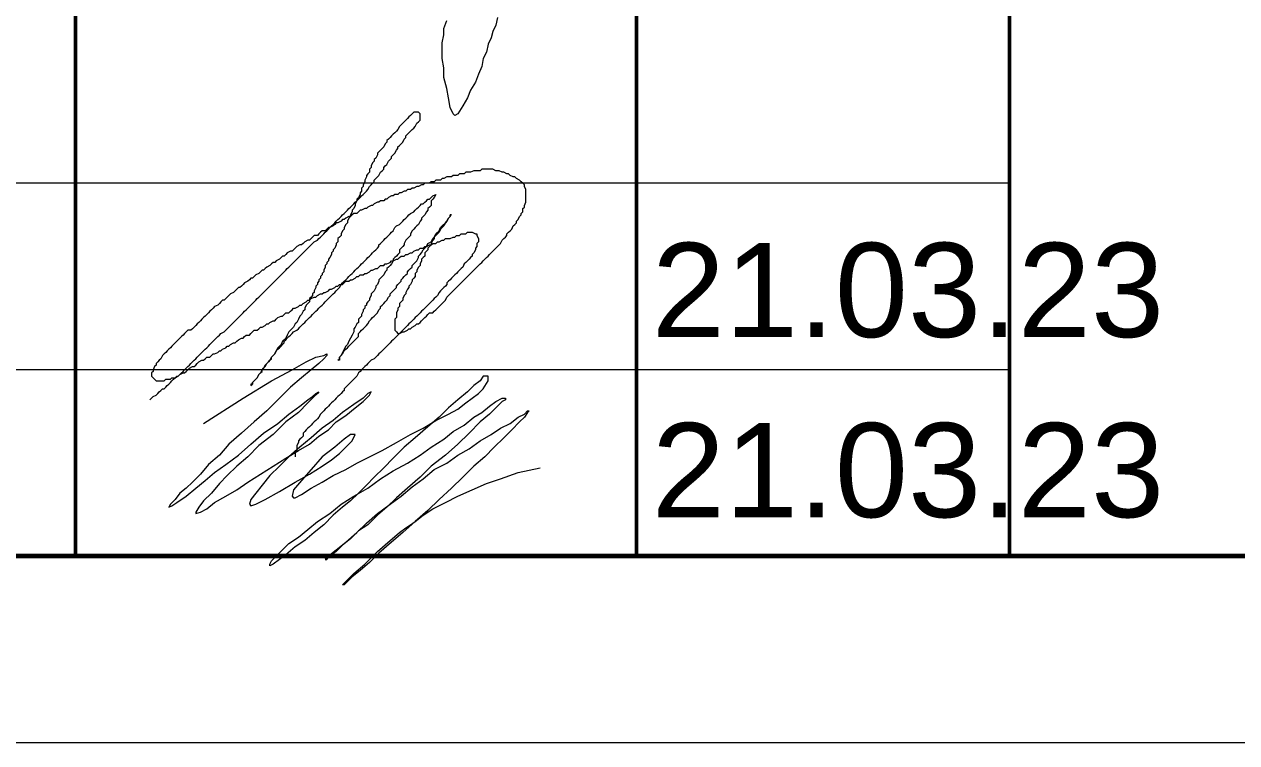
# Model space of a CAD drawing. Header units: millimetres. Extents: x -84737 to 172119, y -43083 to 59399.
# Drawn here: x 153999 to 157247, y -43083 to -41158 of the extents above; entities that cross this region are included whole.
import ezdxf

# ---------------------------------------------------------------- set-up
doc = ezdxf.new("R2010")
doc.units = ezdxf.units.MM
doc.layers.add('PDF _Геометрия', color=7, linetype='Continuous')
doc.layers.add('PDF _Текст', color=7, linetype='Continuous')
doc.styles.add('PDF GOSTCommon', font='arial.ttf')

msp = doc.modelspace()

# ---------------------------------------------------------------- linework, layer by layer
at = {"layer": 'PDF _Геометрия', "lineweight": 20}
msp.add_lwpolyline([(169138.1, 16315.6), (169138.1, -43082.6), (85040, -43082.6), (85040, 16315.6)], close=True, dxfattribs=at)
at = {"layer": 'PDF _Геометрия', "lineweight": 60}
msp.add_lwpolyline([(168638.6, 15816.1), (168638.6, -42583.1), (87033.8, -42583.1), (87033.8, 15816.1)], close=True, dxfattribs=at)
at = {"layer": 'PDF _Геометрия', "lineweight": 50}
for points in [[(154136.2, -37084.4), (154136.2, -42583.1)], [(155638.9, -37084.4), (155638.9, -42583.1)], [(156637.9, -37084.4), (156637.9, -42583.1)]]:
    msp.add_lwpolyline(points, dxfattribs=at)
at = {"layer": 'PDF _Геометрия', "color": 150, "lineweight": 20, "true_color": 0x0080ff}
for points in [[(155266.4, -41139.7), (155262.2, -41160.8), (155253.7, -41177.8), (155249.5, -41194.7), (155241, -41211.6), (155236.8, -41232.8), (155228.3, -41249.7), (155224.1, -41270.9), (155215.6, -41292), (155207.1, -41313.2), (155194.4, -41334.4), (155186, -41355.5), (155173.3, -41376.7), (155160.6, -41397.9), (155152.1, -41402.1), (155147.9, -41397.9), (155139.4, -41380.9), (155135.2, -41355.5), (155130.9, -41330.1), (155122.5, -41300.5), (155122.5, -41275.1), (155118.2, -41249.7), (155118.2, -41228.6), (155118.2, -41207.4), (155122.5, -41186.2), (155122.5, -41169.3), (155130.9, -41148.1)], [(154335.1, -42164.1), (154339.4, -42159.8), (154343.6, -42155.6), (154352.1, -42151.4), (154356.3, -42147.1), (154360.5, -42142.9), (154364.8, -42138.7), (154369, -42134.4), (154373.2, -42134.4), (154377.5, -42130.2), (154381.7, -42126), (154385.9, -42121.7), (154390.2, -42117.5), (154394.4, -42113.3), (154398.6, -42109), (154402.9, -42104.8), (154411.3, -42100.6), (154415.6, -42096.3), (154419.8, -42092.1), (154424, -42087.9), (154428.3, -42083.6), (154432.5, -42079.4), (154436.7, -42075.2), (154441, -42070.9), (154445.2, -42066.7), (154449.4, -42062.5), (154453.7, -42058.2), (154457.9, -42054), (154462.1, -42049.8), (154466.4, -42045.5), (154470.6, -42041.3), (154474.8, -42037.1), (154479.1, -42032.8), (154483.3, -42028.6), (154487.5, -42024.4), (154491.8, -42020.1), (154496, -42015.9), (154500.2, -42011.7), (154504.5, -42007.4), (154508.7, -42003.2), (154512.9, -41999), (154517.1, -41994.7), (154521.4, -41990.5), (154525.6, -41986.3), (154534.1, -41982), (154538.3, -41977.8), (154542.5, -41973.6), (154546.8, -41969.3), (154551, -41965.1), (154555.2, -41960.9), (154559.5, -41956.6), (154563.7, -41952.4), (154567.9, -41948.2), (154572.2, -41943.9), (154576.4, -41939.7), (154580.6, -41935.5), (154584.9, -41931.2), (154589.1, -41927), (154593.3, -41922.8), (154597.6, -41918.5), (154601.8, -41914.3), (154606, -41910.1), (154610.3, -41905.8), (154614.5, -41901.6), (154618.7, -41897.4), (154623, -41893.1), (154627.2, -41888.9), (154631.4, -41884.7), (154635.7, -41880.4), (154639.9, -41876.2), (154644.1, -41872), (154648.4, -41867.7), (154652.6, -41863.5), (154656.8, -41859.3), (154661.1, -41855), (154665.3, -41850.8), (154669.5, -41846.6), (154673.8, -41842.3), (154678, -41838.1), (154682.2, -41833.9), (154686.5, -41829.6), (154690.7, -41825.4), (154694.9, -41821.2), (154699.2, -41816.9), (154703.4, -41812.7), (154707.6, -41808.5), (154711.9, -41804.2), (154716.1, -41800), (154720.3, -41795.8), (154724.6, -41791.5), (154728.8, -41787.3), (154733, -41783.1), (154737.3, -41778.9), (154741.5, -41774.6), (154745.7, -41770.4), (154750, -41766.2), (154754.2, -41761.9), (154758.4, -41757.7), (154762.7, -41753.5), (154766.9, -41749.2), (154771.1, -41745), (154775.4, -41740.8), (154783.8, -41736.5), (154788.1, -41732.3), (154792.3, -41728.1), (154796.5, -41723.8), (154800.8, -41719.6), (154805, -41715.4), (154809.2, -41711.1), (154813.5, -41706.9), (154817.7, -41702.7), (154821.9, -41698.4), (154826.2, -41694.2), (154830.4, -41690), (154834.6, -41685.7), (154838.9, -41681.5), (154843.1, -41677.3), (154847.3, -41673), (154851.6, -41668.8), (154855.8, -41664.6), (154860, -41660.3), (154864.3, -41656.1), (154868.5, -41651.9), (154872.7, -41647.6), (154877, -41643.4), (154881.2, -41639.2), (154885.4, -41634.9), (154889.7, -41630.7), (154893.9, -41626.5), (154898.1, -41622.2), (154902.4, -41618), (154906.6, -41613.8), (154910.8, -41609.5), (154915.1, -41605.3), (154919.3, -41601.1), (154923.5, -41592.6), (154927.8, -41588.4), (154932, -41584.1), (154936.2, -41579.9), (154936.2, -41575.7), (154940.5, -41571.4), (154944.7, -41567.2), (154948.9, -41563), (154953.2, -41554.5), (154957.4, -41550.3), (154961.6, -41546), (154961.6, -41541.8), (154965.9, -41537.6), (154970.1, -41533.3), (154974.3, -41524.9), (154978.6, -41520.6), (154982.8, -41516.4), (154982.8, -41512.2), (154987, -41507.9), (154991.3, -41503.7), (154995.5, -41495.2), (154999.7, -41491), (154999.7, -41486.8), (155004, -41482.5), (155008.2, -41478.3), (155012.4, -41474.1), (155016.7, -41465.6), (155020.9, -41461.4), (155020.9, -41457.1), (155025.1, -41452.9), (155029.3, -41448.7), (155033.6, -41444.4), (155037.8, -41440.2), (155042, -41436), (155046.3, -41431.7), (155050.5, -41423.3), (155054.7, -41419), (155059, -41414.8), (155059, -41410.6), (155059, -41402.1), (155059, -41397.9), (155054.7, -41393.6), (155050.5, -41393.6), (155042, -41393.6), (155037.8, -41397.9), (155033.6, -41402.1), (155029.3, -41406.3), (155025.1, -41410.6), (155020.9, -41414.8), (155016.7, -41419), (155012.4, -41423.3), (155008.2, -41427.5), (155004, -41431.7), (154999.7, -41440.2), (154995.5, -41444.4), (154991.3, -41448.7), (154987, -41452.9), (154982.8, -41457.1), (154978.6, -41461.4), (154974.3, -41465.6), (154970.1, -41469.8), (154970.1, -41474.1), (154965.9, -41478.3), (154961.6, -41486.8), (154957.4, -41491), (154953.2, -41495.2), (154948.9, -41499.5), (154944.7, -41503.7), (154944.7, -41507.9), (154940.5, -41516.4), (154936.2, -41520.6), (154936.2, -41524.9), (154932, -41529.1), (154927.8, -41537.6), (154927.8, -41541.8), (154923.5, -41546), (154923.5, -41554.5), (154919.3, -41558.7), (154915.1, -41563), (154915.1, -41567.2), (154910.8, -41575.7), (154910.8, -41579.9), (154906.6, -41588.4), (154906.6, -41592.6), (154902.4, -41596.8), (154902.4, -41605.3), (154898.1, -41609.5), (154898.1, -41613.8), (154893.9, -41622.2), (154889.7, -41626.5), (154889.7, -41630.7), (154885.4, -41639.2), (154885.4, -41643.4), (154881.2, -41651.9), (154877, -41656.1), (154877, -41660.3), (154872.7, -41668.8), (154872.7, -41673), (154868.5, -41677.3), (154864.3, -41685.7), (154864.3, -41690), (154860, -41694.2), (154855.8, -41702.7), (154855.8, -41706.9), (154851.6, -41711.1), (154847.3, -41719.6), (154847.3, -41723.8), (154843.1, -41728.1), (154838.9, -41732.3), (154838.9, -41740.8), (154834.6, -41745), (154834.6, -41749.2), (154830.4, -41757.7), (154826.2, -41761.9), (154826.2, -41766.2), (154821.9, -41770.4), (154821.9, -41774.6), (154817.7, -41783.1), (154813.5, -41787.3), (154813.5, -41791.5), (154809.2, -41795.8), (154809.2, -41800), (154805, -41804.2), (154805, -41808.5), (154800.8, -41816.9), (154800.8, -41821.2), (154796.5, -41825.4), (154796.5, -41829.6), (154792.3, -41833.9), (154792.3, -41838.1), (154788.1, -41842.3), (154788.1, -41846.6), (154783.8, -41850.8), (154783.8, -41855), (154779.6, -41859.3), (154779.6, -41863.5), (154775.4, -41872), (154775.4, -41876.2), (154771.1, -41880.4), (154771.1, -41884.7), (154766.9, -41888.9), (154762.7, -41893.1), (154762.7, -41901.6), (154758.4, -41905.8), (154754.2, -41910.1), (154750, -41918.5), (154750, -41922.8), (154745.7, -41927), (154741.5, -41935.5), (154737.3, -41939.7), (154733, -41948.2), (154728.8, -41956.6), (154724.6, -41960.9), (154720.3, -41969.3), (154711.9, -41977.8), (154707.6, -41982), (154703.4, -41990.5), (154699.2, -41999), (154690.7, -42007.4), (154686.5, -42015.9), (154678, -42024.4), (154673.8, -42032.8), (154669.5, -42041.3), (154661.1, -42049.8), (154656.8, -42058.2), (154652.6, -42062.5), (154644.1, -42070.9), (154639.9, -42079.4), (154635.7, -42083.6), (154631.4, -42092.1), (154627.2, -42096.3), (154623, -42104.8), (154618.7, -42109), (154614.5, -42113.3), (154610.3, -42117.5), (154610.3, -42121.7), (154606, -42121.7), (154606, -42126), (154610.3, -42121.7), (154610.3, -42117.5), (154614.5, -42113.3), (154618.7, -42109), (154623, -42104.8), (154627.2, -42096.3), (154631.4, -42092.1), (154635.7, -42087.9), (154635.7, -42083.6), (154639.9, -42079.4), (154644.1, -42075.2), (154648.4, -42066.7), (154652.6, -42062.5), (154656.8, -42058.2), (154661.1, -42054), (154661.1, -42049.8), (154665.3, -42045.5), (154669.5, -42041.3), (154673.8, -42032.8), (154678, -42028.6), (154682.2, -42024.4), (154686.5, -42020.1), (154690.7, -42015.9), (154694.9, -42011.7), (154694.9, -42007.4), (154699.2, -42003.2), (154703.4, -41999), (154707.6, -41994.7), (154711.9, -41990.5), (154716.1, -41986.3), (154720.3, -41982), (154728.8, -41977.8), (154733, -41973.6), (154737.3, -41969.3), (154741.5, -41965.1), (154745.7, -41960.9), (154750, -41956.6), (154754.2, -41952.4), (154758.4, -41948.2), (154762.7, -41943.9), (154766.9, -41939.7), (154771.1, -41935.5), (154775.4, -41931.2), (154779.6, -41927), (154783.8, -41922.8), (154788.1, -41918.5), (154792.3, -41914.3), (154796.5, -41910.1), (154800.8, -41905.8), (154805, -41901.6), (154809.2, -41897.4), (154813.5, -41893.1), (154817.7, -41888.9), (154821.9, -41884.7), (154826.2, -41880.4), (154830.4, -41876.2), (154834.6, -41872), (154838.9, -41867.7), (154843.1, -41863.5), (154847.3, -41855), (154851.6, -41850.8), (154855.8, -41846.6), (154860, -41842.3), (154864.3, -41838.1), (154868.5, -41833.9), (154872.7, -41829.6), (154877, -41825.4), (154881.2, -41821.2), (154885.4, -41816.9), (154889.7, -41812.7), (154893.9, -41808.5), (154898.1, -41804.2), (154902.4, -41800), (154906.6, -41795.8), (154910.8, -41791.5), (154915.1, -41787.3), (154919.3, -41783.1), (154923.5, -41778.9), (154927.8, -41774.6), (154932, -41770.4), (154936.2, -41766.2), (154940.5, -41761.9), (154944.7, -41757.7), (154948.9, -41753.5), (154948.9, -41749.2), (154953.2, -41745), (154957.4, -41740.8), (154961.6, -41736.5), (154965.9, -41732.3), (154970.1, -41728.1), (154974.3, -41723.8), (154978.6, -41719.6), (154982.8, -41715.4), (154987, -41711.1), (154991.3, -41702.7), (154995.5, -41698.4), (155004, -41694.2), (155008.2, -41690), (155012.4, -41685.7), (155016.7, -41681.5), (155020.9, -41677.3), (155025.1, -41673), (155029.3, -41668.8), (155033.6, -41664.6), (155042, -41660.3), (155046.3, -41656.1), (155050.5, -41651.9), (155054.7, -41647.6), (155059, -41643.4), (155063.2, -41639.2), (155067.4, -41639.2), (155071.7, -41634.9), (155075.9, -41630.7), (155080.1, -41626.5), (155084.4, -41626.5), (155088.6, -41622.2), (155092.8, -41618), (155101.3, -41613.8), (155097.1, -41622.2), (155092.8, -41626.5), (155088.6, -41630.7), (155088.6, -41639.2), (155088.6, -41643.4), (155084.4, -41647.6), (155080.1, -41651.9), (155080.1, -41656.1), (155075.9, -41660.3), (155071.7, -41668.8), (155067.4, -41673), (155063.2, -41677.3), (155063.2, -41681.5), (155059, -41685.7), (155054.7, -41694.2), (155050.5, -41698.4), (155046.3, -41702.7), (155042, -41706.9), (155037.8, -41711.1), (155033.6, -41719.6), (155033.6, -41723.8), (155029.3, -41728.1), (155025.1, -41732.3), (155020.9, -41736.5), (155016.7, -41745), (155016.7, -41749.2), (155012.4, -41753.5), (155008.2, -41757.7), (155004, -41761.9), (155004, -41770.4), (154999.7, -41774.6), (154995.5, -41778.9), (154991.3, -41783.1), (154987, -41787.3), (154987, -41791.5), (154982.8, -41800), (154978.6, -41804.2), (154974.3, -41808.5), (154970.1, -41812.7), (154970.1, -41816.9), (154965.9, -41821.2), (154961.6, -41829.6), (154957.4, -41833.9), (154953.2, -41838.1), (154948.9, -41842.3), (154948.9, -41846.6), (154944.7, -41855), (154940.5, -41859.3), (154940.5, -41863.5), (154936.2, -41872), (154932, -41876.2), (154927.8, -41880.4), (154927.8, -41884.7), (154923.5, -41893.1), (154923.5, -41897.4), (154919.3, -41901.6), (154915.1, -41905.8), (154915.1, -41910.1), (154910.8, -41914.3), (154910.8, -41918.5), (154906.6, -41922.8), (154906.6, -41927), (154902.4, -41935.5), (154902.4, -41939.7), (154898.1, -41943.9), (154893.9, -41948.2), (154893.9, -41956.6), (154889.7, -41960.9), (154885.4, -41969.3), (154881.2, -41973.6), (154881.2, -41982), (154877, -41990.5), (154872.7, -41999), (154868.5, -42007.4), (154864.3, -42015.9), (154860, -42020.1), (154855.8, -42028.6), (154851.6, -42037.1), (154847.3, -42045.5), (154843.1, -42049.8), (154843.1, -42054), (154843.1, -42058.2), (154838.9, -42058.2), (154843.1, -42054), (154843.1, -42049.8), (154847.3, -42045.5), (154851.6, -42041.3), (154855.8, -42032.8), (154860, -42028.6), (154864.3, -42024.4), (154868.5, -42020.1), (154872.7, -42015.9), (154877, -42011.7), (154881.2, -42007.4), (154885.4, -42003.2), (154889.7, -41999), (154893.9, -41994.7), (154893.9, -41986.3), (154898.1, -41982), (154902.4, -41977.8), (154906.6, -41973.6), (154910.8, -41969.3), (154915.1, -41965.1), (154919.3, -41960.9), (154923.5, -41952.4), (154927.8, -41948.2), (154932, -41943.9), (154936.2, -41939.7), (154940.5, -41935.5), (154944.7, -41931.2), (154948.9, -41922.8), (154953.2, -41918.5), (154953.2, -41914.3), (154957.4, -41910.1), (154961.6, -41905.8), (154965.9, -41901.6), (154970.1, -41897.4), (154974.3, -41888.9), (154978.6, -41884.7), (154978.6, -41880.4), (154982.8, -41876.2), (154987, -41872), (154991.3, -41867.7), (154995.5, -41863.5), (154995.5, -41859.3), (154999.7, -41855), (155004, -41850.8), (155008.2, -41846.6), (155008.2, -41842.3), (155012.4, -41838.1), (155016.7, -41833.9), (155020.9, -41829.6), (155025.1, -41825.4), (155025.1, -41821.2), (155029.3, -41816.9), (155033.6, -41812.7), (155037.8, -41808.5), (155037.8, -41804.2), (155042, -41800), (155046.3, -41795.8), (155050.5, -41791.5), (155054.7, -41783.1), (155054.7, -41778.9), (155059, -41774.6), (155063.2, -41770.4), (155067.4, -41761.9), (155071.7, -41757.7), (155075.9, -41753.5), (155080.1, -41745), (155088.6, -41740.8), (155092.8, -41732.3), (155097.1, -41728.1), (155101.3, -41719.6), (155109.8, -41711.1), (155114, -41702.7), (155118.2, -41698.4), (155126.7, -41690), (155130.9, -41685.7), (155135.2, -41677.3), (155139.4, -41673), (155139.4, -41668.8), (155143.6, -41668.8), (155139.4, -41668.8), (155139.4, -41673), (155135.2, -41677.3), (155130.9, -41685.7), (155126.7, -41690), (155122.5, -41698.4), (155118.2, -41702.7), (155114, -41706.9), (155109.8, -41715.4), (155105.5, -41719.6), (155101.3, -41723.8), (155097.1, -41728.1), (155097.1, -41732.3), (155092.8, -41736.5), (155088.6, -41745), (155088.6, -41749.2), (155084.4, -41753.5), (155080.1, -41757.7), (155080.1, -41761.9), (155075.9, -41766.2), (155071.7, -41770.4), (155071.7, -41778.9), (155067.4, -41783.1), (155063.2, -41787.3), (155063.2, -41791.5), (155059, -41800), (155059, -41804.2), (155054.7, -41808.5), (155050.5, -41816.9), (155050.5, -41821.2), (155046.3, -41825.4), (155046.3, -41833.9), (155042, -41838.1), (155037.8, -41842.3), (155037.8, -41846.6), (155033.6, -41855), (155029.3, -41859.3), (155029.3, -41863.5), (155025.1, -41867.7), (155020.9, -41876.2), (155020.9, -41880.4), (155016.7, -41884.7), (155012.4, -41893.1), (155012.4, -41897.4), (155008.2, -41901.6), (155004, -41905.8), (155004, -41914.3), (154999.7, -41918.5), (154999.7, -41922.8), (154995.5, -41931.2), (154995.5, -41935.5), (154995.5, -41943.9), (154991.3, -41948.2), (154991.3, -41952.4), (154991.3, -41960.9), (154991.3, -41965.1), (154991.3, -41973.6), (154991.3, -41977.8), (154995.5, -41982), (154999.7, -41986.3), (155004, -41986.3), (155012.4, -41982), (155016.7, -41982), (155025.1, -41977.8), (155029.3, -41973.6), (155033.6, -41973.6), (155037.8, -41969.3), (155046.3, -41965.1), (155050.5, -41960.9), (155054.7, -41960.9), (155059, -41956.6), (155063.2, -41952.4), (155067.4, -41948.2), (155071.7, -41943.9), (155075.9, -41939.7), (155080.1, -41935.5), (155084.4, -41931.2), (155092.8, -41931.2), (155097.1, -41927), (155101.3, -41922.8), (155105.5, -41918.5), (155109.8, -41914.3), (155114, -41910.1), (155118.2, -41905.8), (155122.5, -41901.6), (155126.7, -41897.4), (155130.9, -41888.9), (155135.2, -41884.7), (155139.4, -41880.4), (155143.6, -41876.2), (155147.9, -41872), (155152.1, -41867.7), (155156.3, -41863.5), (155160.6, -41859.3), (155164.8, -41855), (155169, -41850.8), (155173.3, -41846.6), (155177.5, -41842.3), (155181.7, -41838.1), (155186, -41833.9), (155190.2, -41829.6), (155194.4, -41825.4), (155198.7, -41821.2), (155202.9, -41816.9), (155207.1, -41812.7), (155211.4, -41808.5), (155215.6, -41804.2), (155219.8, -41800), (155224.1, -41795.8), (155228.3, -41791.5), (155232.5, -41787.3), (155236.8, -41783.1), (155241, -41778.9), (155245.2, -41774.6), (155249.5, -41770.4), (155253.7, -41766.2), (155257.9, -41761.9), (155262.2, -41757.7), (155266.4, -41753.5), (155270.6, -41749.2), (155274.9, -41745), (155279.1, -41736.5), (155283.3, -41732.3), (155287.6, -41728.1), (155291.8, -41723.8), (155291.8, -41719.6), (155296, -41715.4), (155300.3, -41711.1), (155304.5, -41706.9), (155308.7, -41698.4), (155313, -41694.2), (155317.2, -41690), (155317.2, -41685.7), (155321.4, -41681.5), (155325.7, -41673), (155329.9, -41668.8), (155329.9, -41664.6), (155334.1, -41660.3), (155334.1, -41651.9), (155338.4, -41647.6), (155338.4, -41643.4), (155342.6, -41634.9), (155342.6, -41630.7), (155342.6, -41622.2), (155342.6, -41618), (155342.6, -41609.5), (155342.6, -41605.3), (155342.6, -41601.1), (155338.4, -41592.6), (155338.4, -41588.4), (155334.1, -41584.1), (155329.9, -41579.9), (155325.7, -41575.7), (155317.2, -41571.4), (155313, -41567.2), (155308.7, -41567.2), (155300.3, -41563), (155296, -41558.7), (155291.8, -41558.7), (155283.3, -41554.5), (155279.1, -41554.5), (155270.6, -41550.3), (155266.4, -41550.3), (155262.2, -41550.3), (155253.7, -41546), (155249.5, -41546), (155245.2, -41546), (155236.8, -41546), (155232.5, -41546), (155224.1, -41546), (155219.8, -41550.3), (155211.4, -41550.3), (155207.1, -41550.3), (155202.9, -41550.3), (155194.4, -41554.5), (155190.2, -41554.5), (155181.7, -41554.5), (155177.5, -41558.7), (155173.3, -41558.7), (155164.8, -41558.7), (155160.6, -41563), (155152.1, -41563), (155147.9, -41563), (155143.6, -41567.2), (155135.2, -41567.2), (155130.9, -41567.2), (155122.5, -41571.4), (155118.2, -41571.4), (155114, -41575.7), (155105.5, -41575.7), (155101.3, -41575.7), (155097.1, -41579.9), (155088.6, -41579.9), (155084.4, -41584.1), (155080.1, -41584.1), (155071.7, -41584.1), (155067.4, -41588.4), (155063.2, -41588.4), (155054.7, -41592.6), (155050.5, -41592.6), (155042, -41596.8), (155037.8, -41596.8), (155033.6, -41601.1), (155025.1, -41601.1), (155020.9, -41605.3), (155016.7, -41605.3), (155008.2, -41609.5), (155004, -41609.5), (154999.7, -41613.8), (154991.3, -41613.8), (154987, -41618), (154982.8, -41618), (154974.3, -41622.2), (154970.1, -41626.5), (154965.9, -41626.5), (154961.6, -41630.7), (154953.2, -41630.7), (154948.9, -41634.9), (154944.7, -41634.9), (154936.2, -41639.2), (154932, -41643.4), (154927.8, -41643.4), (154919.3, -41647.6), (154915.1, -41651.9), (154910.8, -41651.9), (154902.4, -41656.1), (154898.1, -41656.1), (154893.9, -41660.3), (154889.7, -41664.6), (154881.2, -41664.6), (154877, -41668.8), (154872.7, -41673), (154868.5, -41673), (154860, -41677.3), (154855.8, -41681.5), (154851.6, -41681.5), (154847.3, -41685.7), (154838.9, -41690), (154834.6, -41690), (154830.4, -41694.2), (154826.2, -41698.4), (154817.7, -41702.7), (154813.5, -41702.7), (154809.2, -41706.9), (154805, -41711.1), (154796.5, -41711.1), (154792.3, -41715.4), (154788.1, -41719.6), (154783.8, -41723.8), (154775.4, -41723.8), (154771.1, -41728.1), (154766.9, -41732.3), (154762.7, -41736.5), (154758.4, -41736.5), (154750, -41740.8), (154745.7, -41745), (154741.5, -41749.2), (154737.3, -41749.2), (154728.8, -41753.5), (154724.6, -41757.7), (154720.3, -41761.9), (154716.1, -41766.2), (154711.9, -41766.2), (154703.4, -41770.4), (154699.2, -41774.6), (154694.9, -41778.9), (154690.7, -41778.9), (154686.5, -41783.1), (154682.2, -41787.3), (154673.8, -41791.5), (154669.5, -41795.8), (154665.3, -41795.8), (154661.1, -41800), (154656.8, -41804.2), (154648.4, -41808.5), (154644.1, -41812.7), (154639.9, -41816.9), (154635.7, -41816.9), (154631.4, -41821.2), (154627.2, -41825.4), (154618.7, -41829.6), (154614.5, -41833.9), (154610.3, -41838.1), (154606, -41838.1), (154601.8, -41842.3), (154597.6, -41846.6), (154589.1, -41850.8), (154584.9, -41855), (154580.6, -41859.3), (154576.4, -41863.5), (154572.2, -41863.5), (154567.9, -41867.7), (154563.7, -41872), (154559.5, -41876.2), (154551, -41880.4), (154546.8, -41884.7), (154542.5, -41888.9), (154538.3, -41893.1), (154534.1, -41897.4), (154529.8, -41897.4), (154525.6, -41901.6), (154521.4, -41905.8), (154517.1, -41910.1), (154508.7, -41914.3), (154504.5, -41918.5), (154500.2, -41922.8), (154496, -41927), (154491.8, -41931.2), (154487.5, -41935.5), (154483.3, -41939.7), (154479.1, -41943.9), (154474.8, -41948.2), (154470.6, -41952.4), (154466.4, -41956.6), (154462.1, -41960.9), (154457.9, -41965.1), (154453.7, -41969.3), (154449.4, -41973.6), (154445.2, -41977.8), (154436.7, -41977.8), (154432.5, -41982), (154428.3, -41986.3), (154424, -41990.5), (154419.8, -41994.7), (154415.6, -41999), (154411.3, -42003.2), (154407.1, -42007.4), (154402.9, -42011.7), (154398.6, -42015.9), (154394.4, -42020.1), (154390.2, -42024.4), (154385.9, -42028.6), (154381.7, -42032.8), (154377.5, -42037.1), (154373.2, -42041.3), (154369, -42045.5), (154364.8, -42054), (154360.5, -42058.2), (154356.3, -42062.5), (154352.1, -42066.7), (154352.1, -42070.9), (154347.8, -42075.2), (154343.6, -42083.6), (154343.6, -42087.9), (154339.4, -42092.1), (154339.4, -42100.6), (154343.6, -42104.8), (154347.8, -42109), (154352.1, -42113.3), (154360.5, -42113.3), (154364.8, -42113.3), (154373.2, -42113.3), (154377.5, -42109), (154385.9, -42109), (154390.2, -42109), (154394.4, -42104.8), (154402.9, -42104.8), (154407.1, -42100.6), (154411.3, -42100.6), (154415.6, -42096.3), (154424, -42092.1), (154428.3, -42092.1), (154432.5, -42087.9), (154436.7, -42083.6), (154441, -42079.4), (154449.4, -42075.2), (154453.7, -42075.2), (154457.9, -42070.9), (154462.1, -42066.7), (154466.4, -42062.5), (154474.8, -42058.2), (154479.1, -42058.2), (154483.3, -42054), (154487.5, -42049.8), (154496, -42049.8), (154500.2, -42045.5), (154504.5, -42041.3), (154508.7, -42041.3), (154517.1, -42037.1), (154521.4, -42032.8), (154525.6, -42032.8), (154529.8, -42028.6), (154538.3, -42024.4), (154542.5, -42020.1), (154546.8, -42020.1), (154551, -42015.9), (154559.5, -42011.7), (154563.7, -42011.7), (154567.9, -42007.4), (154572.2, -42003.2), (154580.6, -41999), (154584.9, -41999), (154589.1, -41994.7), (154593.3, -41990.5), (154601.8, -41990.5), (154606, -41986.3), (154610.3, -41982), (154614.5, -41977.8), (154623, -41977.8), (154627.2, -41973.6), (154631.4, -41969.3), (154635.7, -41969.3), (154644.1, -41965.1), (154648.4, -41960.9), (154652.6, -41960.9), (154656.8, -41956.6), (154665.3, -41952.4), (154669.5, -41952.4), (154673.8, -41948.2), (154678, -41943.9), (154686.5, -41939.7), (154690.7, -41939.7), (154694.9, -41935.5), (154699.2, -41931.2), (154707.6, -41931.2), (154711.9, -41927), (154716.1, -41922.8), (154720.3, -41918.5), (154724.6, -41918.5), (154733, -41914.3), (154737.3, -41910.1), (154741.5, -41910.1), (154745.7, -41905.8), (154754.2, -41901.6), (154758.4, -41897.4), (154762.7, -41897.4), (154766.9, -41893.1), (154775.4, -41888.9), (154779.6, -41888.9), (154783.8, -41884.7), (154792.3, -41880.4), (154796.5, -41880.4), (154800.8, -41876.2), (154805, -41876.2), (154813.5, -41872), (154817.7, -41867.7), (154821.9, -41867.7), (154830.4, -41863.5), (154834.6, -41859.3), (154838.9, -41859.3), (154843.1, -41855), (154851.6, -41855), (154855.8, -41850.8), (154860, -41846.6), (154868.5, -41846.6), (154872.7, -41842.3), (154877, -41842.3), (154885.4, -41838.1), (154889.7, -41833.9), (154893.9, -41833.9), (154898.1, -41829.6), (154906.6, -41829.6), (154910.8, -41825.4), (154915.1, -41825.4), (154923.5, -41821.2), (154927.8, -41816.9), (154932, -41816.9), (154940.5, -41812.7), (154944.7, -41812.7), (154948.9, -41808.5), (154953.2, -41804.2), (154961.6, -41804.2), (154965.9, -41800), (154970.1, -41800), (154978.6, -41795.8), (154982.8, -41791.5), (154987, -41791.5), (154995.5, -41787.3), (154999.7, -41787.3), (155004, -41783.1), (155008.2, -41778.9), (155016.7, -41778.9), (155020.9, -41774.6), (155025.1, -41774.6), (155033.6, -41770.4), (155037.8, -41770.4), (155042, -41766.2), (155050.5, -41761.9), (155054.7, -41761.9), (155059, -41757.7), (155067.4, -41757.7), (155071.7, -41753.5), (155075.9, -41753.5), (155084.4, -41749.2), (155088.6, -41749.2), (155092.8, -41745), (155101.3, -41745), (155105.5, -41740.8), (155109.8, -41740.8), (155118.2, -41736.5), (155122.5, -41736.5), (155126.7, -41732.3), (155135.2, -41732.3), (155139.4, -41732.3), (155147.9, -41728.1), (155152.1, -41728.1), (155156.3, -41723.8), (155164.8, -41723.8), (155169, -41719.6), (155173.3, -41719.6), (155181.7, -41719.6), (155186, -41715.4), (155194.4, -41715.4), (155198.7, -41715.4), (155207.1, -41719.6), (155211.4, -41719.6), (155211.4, -41723.8), (155215.6, -41732.3), (155215.6, -41740.8), (155211.4, -41745), (155211.4, -41753.5), (155207.1, -41757.7), (155207.1, -41761.9), (155202.9, -41770.4), (155198.7, -41774.6), (155198.7, -41778.9), (155194.4, -41783.1), (155190.2, -41787.3), (155186, -41791.5), (155181.7, -41795.8), (155177.5, -41800), (155173.3, -41808.5), (155169, -41812.7), (155164.8, -41816.9), (155160.6, -41821.2), (155156.3, -41825.4), (155152.1, -41829.6), (155147.9, -41833.9), (155143.6, -41838.1), (155139.4, -41842.3), (155135.2, -41846.6), (155130.9, -41850.8), (155130.9, -41855), (155126.7, -41859.3), (155122.5, -41863.5), (155118.2, -41867.7), (155114, -41872), (155109.8, -41876.2), (155105.5, -41884.7), (155101.3, -41888.9), (155097.1, -41893.1), (155092.8, -41897.4), (155088.6, -41901.6), (155084.4, -41905.8), (155080.1, -41910.1), (155075.9, -41914.3), (155071.7, -41918.5), (155067.4, -41922.8), (155063.2, -41927), (155059, -41931.2), (155054.7, -41935.5), (155050.5, -41939.7), (155046.3, -41943.9), (155042, -41948.2), (155037.8, -41952.4), (155033.6, -41956.6), (155029.3, -41960.9), (155025.1, -41965.1), (155020.9, -41969.3), (155016.7, -41973.6), (155012.4, -41977.8), (155008.2, -41982), (155004, -41986.3), (154999.7, -41990.5), (154995.5, -41994.7), (154991.3, -41999), (154987, -42003.2), (154982.8, -42007.4), (154978.6, -42011.7), (154974.3, -42015.9), (154970.1, -42020.1), (154965.9, -42024.4), (154961.6, -42028.6), (154957.4, -42032.8), (154953.2, -42037.1), (154948.9, -42041.3), (154944.7, -42045.5), (154940.5, -42049.8), (154936.2, -42054), (154927.8, -42058.2), (154923.5, -42062.5), (154919.3, -42066.7), (154915.1, -42070.9), (154910.8, -42075.2), (154906.6, -42079.4), (154902.4, -42083.6), (154898.1, -42087.9), (154893.9, -42092.1), (154889.7, -42100.6), (154885.4, -42104.8), (154881.2, -42109), (154877, -42113.3), (154872.7, -42117.5), (154868.5, -42121.7), (154864.3, -42126), (154860, -42130.2), (154855.8, -42134.4), (154855.8, -42138.7), (154851.6, -42142.9), (154847.3, -42147.1), (154843.1, -42151.4), (154838.9, -42155.6), (154834.6, -42159.8), (154830.4, -42164.1), (154826.2, -42168.3), (154821.9, -42172.5), (154817.7, -42176.8), (154813.5, -42181), (154809.2, -42185.2), (154805, -42189.5), (154800.8, -42193.7), (154796.5, -42197.9), (154792.3, -42202.2), (154788.1, -42210.6), (154783.8, -42214.9), (154779.6, -42219.1), (154775.4, -42223.3), (154771.1, -42227.6), (154766.9, -42231.8), (154762.7, -42236), (154758.4, -42240.3), (154754.2, -42244.5), (154750, -42248.7), (154745.7, -42253), (154745.7, -42261.4), (154741.5, -42265.7), (154737.3, -42269.9), (154733, -42274.1), (154733, -42278.4), (154728.8, -42286.8), (154728.8, -42291.1), (154728.8, -42299.5), (154724.6, -42303.7), (154724.6, -42308), (154724.6, -42316.4)], [(154479.1, -42227.6), (154584.9, -42159.8), (154661.1, -42113.3), (154716.1, -42083.6), (154754.2, -42062.5), (154779.6, -42049.8), (154800.8, -42045.5), (154809.2, -42041.3), (154809.2, -42045.5), (154800.8, -42054), (154788.1, -42066.7), (154766.9, -42083.6), (154741.5, -42104.8), (154711.9, -42130.2), (154682.2, -42159.8), (154648.4, -42193.7), (154614.5, -42223.3), (154580.6, -42253), (154546.8, -42282.6), (154521.4, -42312.2), (154491.8, -42337.6), (154470.6, -42363), (154449.4, -42384.2), (154432.5, -42401.1), (154415.6, -42413.8), (154402.9, -42430.7), (154390.2, -42443.4), (154385.9, -42451.9), (154394.4, -42447.7), (154407.1, -42439.2), (154432.5, -42422.3), (154457.9, -42401.1), (154483.3, -42379.9), (154508.7, -42358.8), (154538.3, -42337.6), (154572.2, -42312.2), (154606, -42282.6), (154639.9, -42253), (154678, -42227.6), (154707.6, -42202.2), (154737.3, -42181), (154758.4, -42164.1), (154771.1, -42155.6), (154779.6, -42147.1), (154788.1, -42142.9), (154783.8, -42147.1), (154775.4, -42155.6), (154758.4, -42172.5), (154733, -42197.9), (154699.2, -42223.3), (154665.3, -42257.2), (154627.2, -42286.8), (154597.6, -42316.4), (154567.9, -42341.8), (154542.5, -42367.2), (154521.4, -42388.4), (154500.2, -42413.8), (154479.1, -42435), (154466.4, -42451.9), (154457.9, -42464.6), (154457.9, -42468.8), (154470.6, -42464.6), (154487.5, -42456.1), (154508.7, -42439.2), (154538.3, -42422.3), (154567.9, -42405.3), (154597.6, -42384.2), (154631.4, -42363), (154665.3, -42341.8), (154699.2, -42320.7), (154733, -42299.5), (154762.7, -42282.6), (154788.1, -42261.4), (154813.5, -42244.5), (154834.6, -42223.3), (154860, -42206.4), (154885.4, -42185.2), (154906.6, -42168.3), (154923.5, -42151.4), (154927.8, -42142.9), (154919.3, -42147.1), (154906.6, -42159.8), (154881.2, -42176.8), (154851.6, -42197.9), (154826.2, -42219.1), (154796.5, -42240.3), (154766.9, -42265.7), (154737.3, -42291.1), (154707.6, -42316.4), (154682.2, -42341.8), (154656.8, -42367.2), (154635.7, -42392.6), (154618.7, -42413.8), (154606, -42430.7), (154601.8, -42443.4), (154606, -42447.7), (154618.7, -42443.4), (154644.1, -42430.7), (154682.2, -42409.6), (154724.6, -42384.2), (154762.7, -42363), (154796.5, -42341.8), (154821.9, -42324.9), (154843.1, -42308), (154860, -42291.1), (154877, -42274.1), (154885.4, -42257.2), (154872.7, -42257.2), (154855.8, -42269.9), (154830.4, -42291.1), (154796.5, -42316.4), (154766.9, -42350.3), (154741.5, -42379.9), (154720.3, -42405.3), (154716.1, -42422.3), (154720.3, -42426.5), (154724.6, -42426.5), (154741.5, -42418), (154766.9, -42401.1), (154796.5, -42384.2), (154826.2, -42367.2), (154860, -42350.3), (154889.7, -42333.4), (154923.5, -42316.4), (154957.4, -42299.5), (154995.5, -42278.4), (155033.6, -42257.2), (155067.4, -42240.3), (155101.3, -42219.1), (155135.2, -42202.2), (155160.6, -42189.5), (155181.7, -42172.5), (155198.7, -42159.8), (155215.6, -42147.1), (155228.3, -42134.4), (155241, -42113.3), (155241, -42100.6), (155228.3, -42100.6), (155219.8, -42113.3), (155202.9, -42126), (155186, -42142.9), (155160.6, -42164.1), (155135.2, -42185.2), (155109.8, -42210.6), (155080.1, -42236), (155046.3, -42265.7), (155016.7, -42291.1), (154987, -42320.7), (154961.6, -42346.1), (154936.2, -42371.5), (154915.1, -42392.6), (154893.9, -42413.8), (154872.7, -42435), (154851.6, -42451.9), (154826.2, -42473.1), (154800.8, -42498.5), (154775.4, -42519.6), (154750, -42540.8), (154724.6, -42557.7), (154699.2, -42578.9), (154682.2, -42591.6), (154665.3, -42604.3), (154656.8, -42608.5), (154656.8, -42604.3), (154661.1, -42595.8), (154673.8, -42583.1), (154690.7, -42566.2), (154707.6, -42549.3), (154733, -42532.3), (154758.4, -42511.2), (154783.8, -42490), (154817.7, -42468.8), (154847.3, -42443.4), (154881.2, -42422.3), (154919.3, -42401.1), (154953.2, -42375.7), (154987, -42354.5), (155025.1, -42333.4), (155059, -42312.2), (155088.6, -42291.1), (155122.5, -42269.9), (155147.9, -42248.7), (155177.5, -42231.8), (155202.9, -42210.6), (155224.1, -42197.9), (155245.2, -42181), (155262.2, -42168.3), (155279.1, -42159.8), (155287.6, -42159.8), (155287.6, -42164.1), (155279.1, -42168.3), (155266.4, -42181), (155245.2, -42202.2), (155219.8, -42223.3), (155190.2, -42253), (155160.6, -42282.6), (155126.7, -42312.2), (155088.6, -42341.8), (155059, -42371.5), (155025.1, -42401.1), (154995.5, -42426.5), (154970.1, -42451.9), (154944.7, -42473.1), (154919.3, -42498.5), (154893.9, -42515.4), (154872.7, -42536.6), (154851.6, -42553.5), (154834.6, -42570.4), (154817.7, -42583.1), (154805, -42591.6), (154809.2, -42591.6), (154817.7, -42578.9), (154834.6, -42566.2), (154860, -42545), (154889.7, -42519.6), (154915.1, -42494.2), (154944.7, -42468.8), (154978.6, -42443.4), (155008.2, -42422.3), (155037.8, -42396.9), (155067.4, -42375.7), (155097.1, -42350.3), (155130.9, -42333.4), (155160.6, -42312.2), (155190.2, -42295.3), (155219.8, -42274.1), (155249.5, -42257.2), (155274.9, -42240.3), (155300.3, -42227.6), (155321.4, -42210.6), (155338.4, -42202.2), (155346.8, -42193.7), (155351.1, -42193.7), (155346.8, -42197.9), (155338.4, -42210.6), (155325.7, -42223.3), (155304.5, -42244.5), (155283.3, -42265.7), (155257.9, -42291.1), (155232.5, -42316.4), (155202.9, -42341.8), (155173.3, -42371.5), (155143.6, -42401.1), (155109.8, -42430.7), (155080.1, -42460.4), (155046.3, -42490), (155012.4, -42519.6), (154982.8, -42545), (154948.9, -42574.7), (154923.5, -42600.1), (154898.1, -42621.2), (154877, -42638.2), (154864.3, -42650.9), (154855.8, -42659.3), (154851.6, -42659.3), (154860, -42650.9), (154881.2, -42629.7), (154910.8, -42604.3), (154944.7, -42570.4), (154978.6, -42540.8), (155004, -42519.6), (155020.9, -42506.9), (155033.6, -42498.5), (155046.3, -42490), (155067.4, -42473.1), (155092.8, -42456.1), (155126.7, -42439.2), (155160.6, -42422.3), (155198.7, -42405.3), (155236.8, -42388.4), (155274.9, -42375.7), (155321.4, -42358.8), (155380.7, -42346.1)]]:
    msp.add_lwpolyline(points, dxfattribs=at)
at = {"layer": 'PDF _Геометрия', "lineweight": 18}
for points in [[(156637.9, -41584.1), (150135.9, -41584.1)], [(156637.9, -42083.6), (150135.9, -42083.6)]]:
    msp.add_lwpolyline(points, dxfattribs=at)

# ---------------------------------------------------------------- texts
at = {"layer": 'PDF _Текст', "attachment_point": 4, "style": 'PDF GOSTCommon'}
for insert, char_height in [((155679.9, -41871.6), 252.4), ((155679.8, -42354.1), 252.47)]:
    msp.add_mtext('21.03.23', dxfattribs=dict(at, insert=insert, char_height=char_height))

doc.saveas('drawing.dxf')
